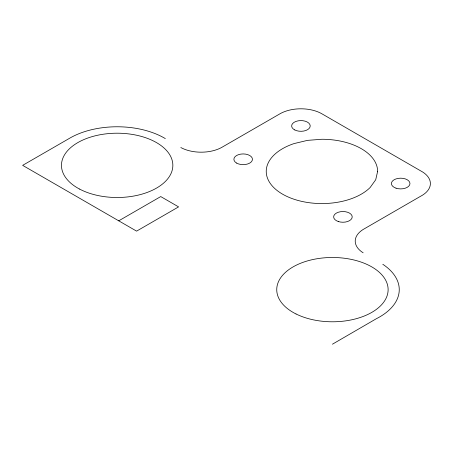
<?xml version="1.0" encoding="UTF-8"?>
<svg xmlns="http://www.w3.org/2000/svg" width="453" height="453" viewBox="0 0 453 453"><rect width="100%" height="100%" fill="white"/><g stroke="black" fill="none" stroke-linecap="round" stroke-linejoin="round"><path stroke-width="0.68" d="M332.434 344.201L376.347 318.719A66.829 38.584 0 0 0 382.802 264.286M118.737 220.826L160.741 196.574L178.59 206.885L136.585 231.132L22.65 165.356L70.844 137.542A66.829 38.584 0 0 1 165.334 138.612M180.809 147.525A29.7 17.146 0 0 0 222.791 146.795L279.926 113.822A29.7 17.146 0 0 1 321.93 113.822L422.706 172.038A29.7 17.146 0 0 1 420.616 196.257L364.733 228.561A29.7 17.146 0 0 0 363.147 252.791M377.621 171.415L375.718 179.739L370.158 187.491A55.691 32.152 0 0 1 282.547 194.15A55.691 32.152 0 0 1 294.082 143.573L307.513 140.362L321.93 139.264A55.691 32.152 0 0 1 377.621 171.415M294.671 129.903A9.281 5.357 0 0 0 309.994 127.095A9.281 5.357 0 0 0 298.119 120.838A9.281 5.357 0 0 0 294.671 129.903M236.608 163.08A9.281 5.357 0 0 0 252.134 160.679A9.281 5.357 0 0 0 240.769 154.116A9.281 5.357 0 0 0 236.608 163.08M396.047 188.182A9.281 5.357 0 0 0 409.965 183.544A9.281 5.357 0 0 0 396.047 178.901A9.281 5.357 0 0 0 396.047 188.182M338.289 221.528A9.281 5.357 0 0 0 352.213 216.885A9.281 5.357 0 0 0 338.289 212.247A9.281 5.357 0 0 0 338.289 221.528M79.502 189.043A55.691 32.152 0 0 0 171.517 172.338A55.691 32.152 0 0 0 100.458 134.683A55.691 32.152 0 0 0 79.502 189.043M296.036 313.974A55.691 32.152 0 0 0 387.134 295.667A55.691 32.152 0 0 0 314.122 259.275A55.691 32.152 0 0 0 296.036 313.974"/></g></svg>
